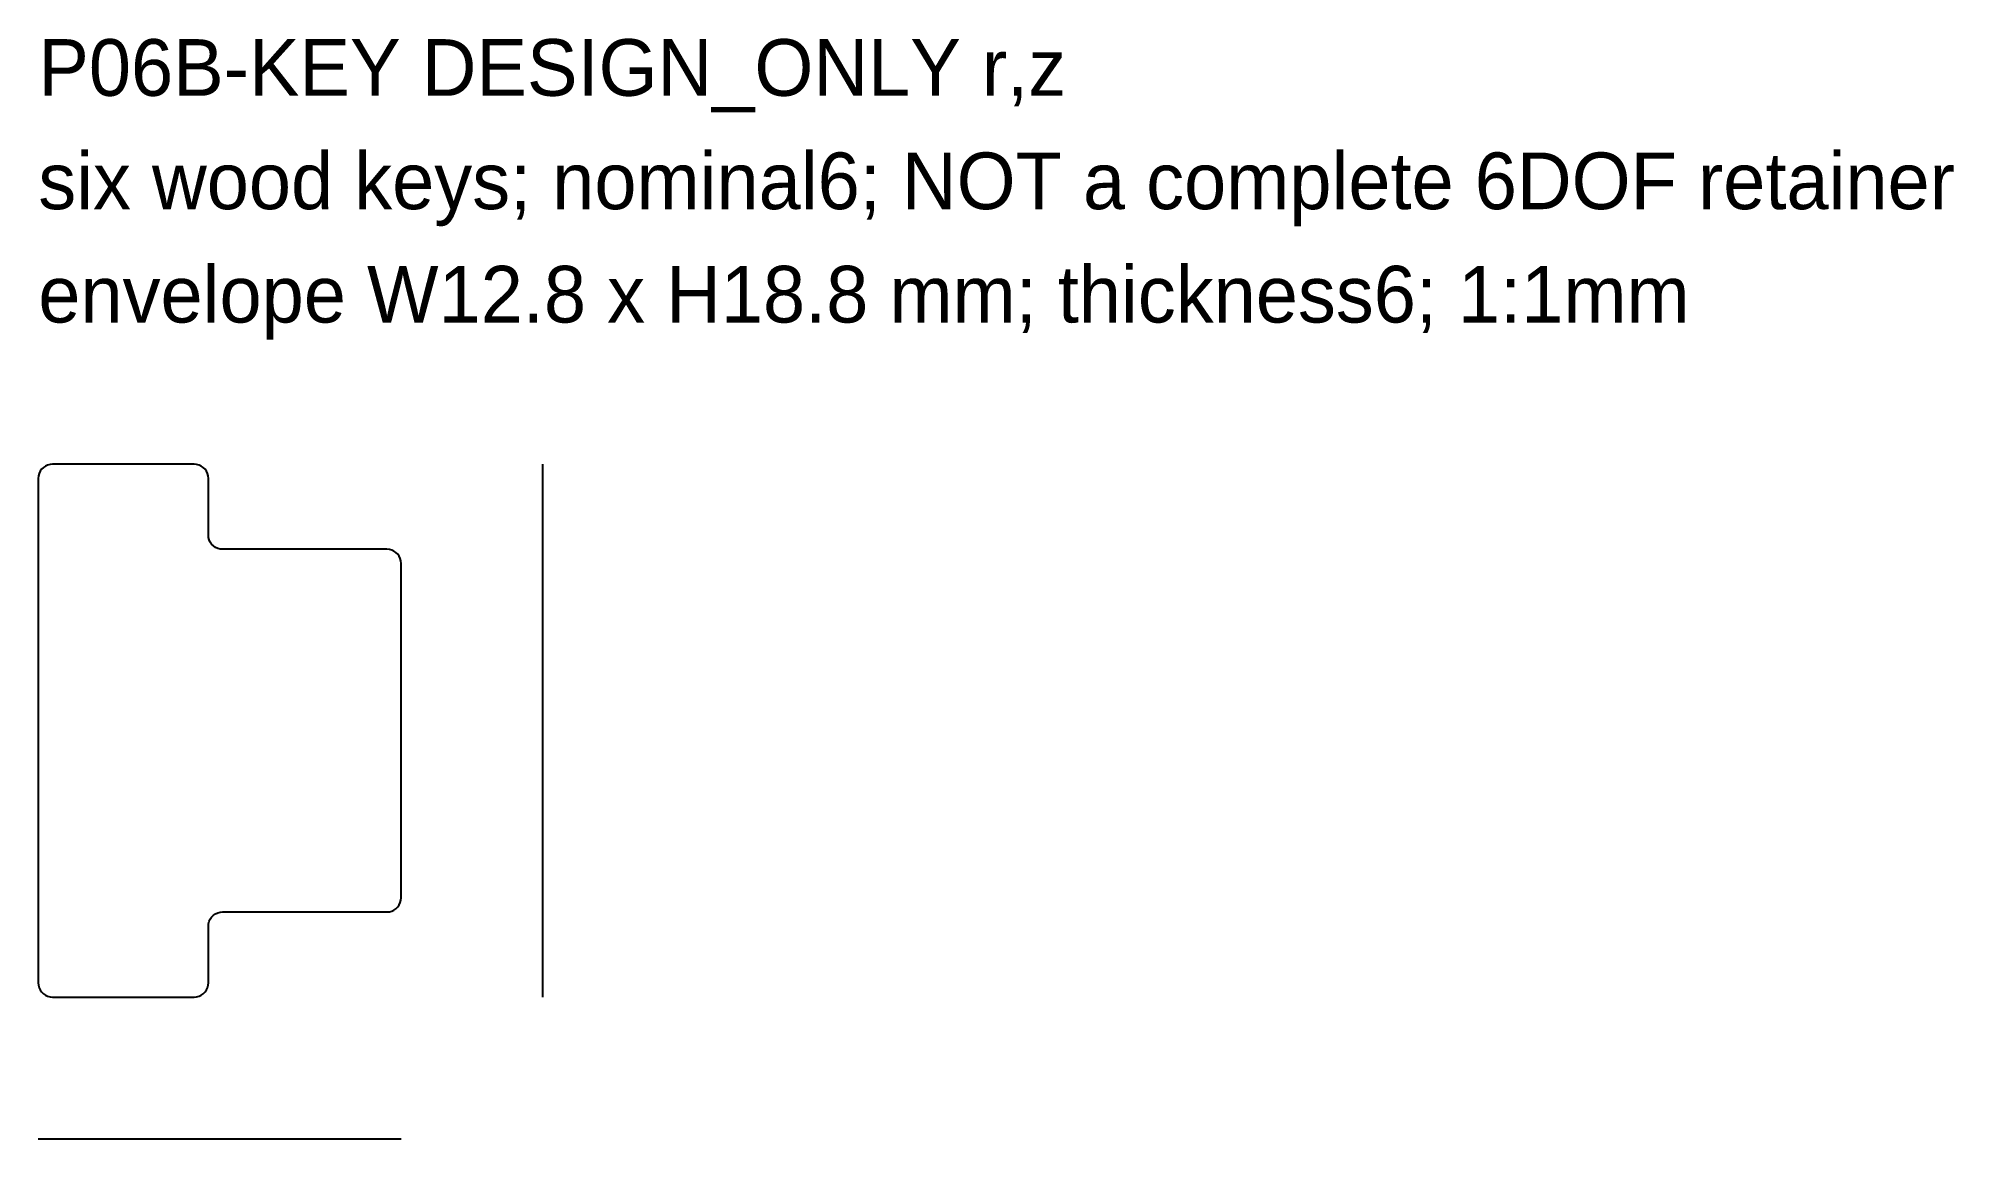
# Model space of a CAD drawing. Header units: millimetres. Extents: x 93 to 160.6, y 233.8 to 272.6.
import ezdxf

# ---------------------------------------------------------------- set-up
doc = ezdxf.new("R2010")
doc.units = ezdxf.units.MM
doc.layers.add('CUT_DESIGN_ONLY', color=1, linetype='Continuous')
doc.layers.add('NOT_CUT_DIMENSIONS', color=5, linetype='Continuous')

msp = doc.modelspace()

# ---------------------------------------------------------------- linework, layer by layer
at = {"layer": 'CUT_DESIGN_ONLY'}
msp.add_lwpolyline([(105.817646, 254.1), (105.81005, 254.186824), (105.787492, 254.27101), (105.750659, 254.35), (105.700668, 254.421394), (105.63904, 254.483022), (105.567646, 254.533013), (105.488656, 254.569846), (105.40447, 254.592404), (105.317646, 254.6), (99.517646, 254.6), (99.430822, 254.607596), (99.346636, 254.630154), (99.267646, 254.666987), (99.196252, 254.716978), (99.134624, 254.778606), (99.084633, 254.85), (99.0478, 254.92899), (99.025242, 255.013176), (99.017646, 255.1), (99.017646, 257.1), (99.01005, 257.186824), (98.987492, 257.27101), (98.950659, 257.35), (98.900668, 257.421394), (98.83904, 257.483022), (98.767646, 257.533013), (98.688656, 257.569846), (98.60447, 257.592404), (98.517646, 257.6), (93.517646, 257.6), (93.430822, 257.592404), (93.346636, 257.569846), (93.267646, 257.533013), (93.196252, 257.483022), (93.134624, 257.421394), (93.084633, 257.35), (93.0478, 257.27101), (93.025242, 257.186824), (93.017646, 257.1), (93.017646, 239.3), (93.025242, 239.213176), (93.0478, 239.12899), (93.084633, 239.05), (93.134624, 238.978606), (93.196252, 238.916978), (93.267646, 238.866987), (93.346636, 238.830154), (93.430822, 238.807596), (93.517646, 238.8), (98.517646, 238.8), (98.60447, 238.807596), (98.688656, 238.830154), (98.767646, 238.866987), (98.83904, 238.916978), (98.900668, 238.978606), (98.950659, 239.05), (98.987492, 239.12899), (99.01005, 239.213176), (99.017646, 239.3), (99.017646, 241.3), (99.025242, 241.386824), (99.0478, 241.47101), (99.084633, 241.55), (99.134624, 241.621394), (99.196252, 241.683022), (99.267646, 241.733013), (99.346636, 241.769846), (99.430822, 241.792404), (99.517646, 241.8), (105.317646, 241.8), (105.40447, 241.807596), (105.488656, 241.830154), (105.567646, 241.866987), (105.63904, 241.916978), (105.700668, 241.978606), (105.750659, 242.05), (105.787492, 242.12899), (105.81005, 242.213176), (105.817646, 242.3)], close=True, dxfattribs=at)
at = {"layer": 'NOT_CUT_DIMENSIONS'}
for p, q in [((110.817646, 238.8), (110.817646, 257.6)), ((93.017646, 233.8), (105.817646, 233.8))]:
    msp.add_line(p, q, dxfattribs=at)

# ---------------------------------------------------------------- texts
for s, p in [('P06B-KEY DESIGN_ONLY r,z', (93.017646, 270.6)), ('six wood keys; nominal6; NOT a complete 6DOF retainer', (93.017646, 266.6)), ('envelope W12.8 x H18.8 mm; thickness6; 1:1mm', (93.017646, 262.6))]:
    msp.add_text(s, height=2, dxfattribs=at).set_placement(p)

doc.saveas('drawing.dxf')
